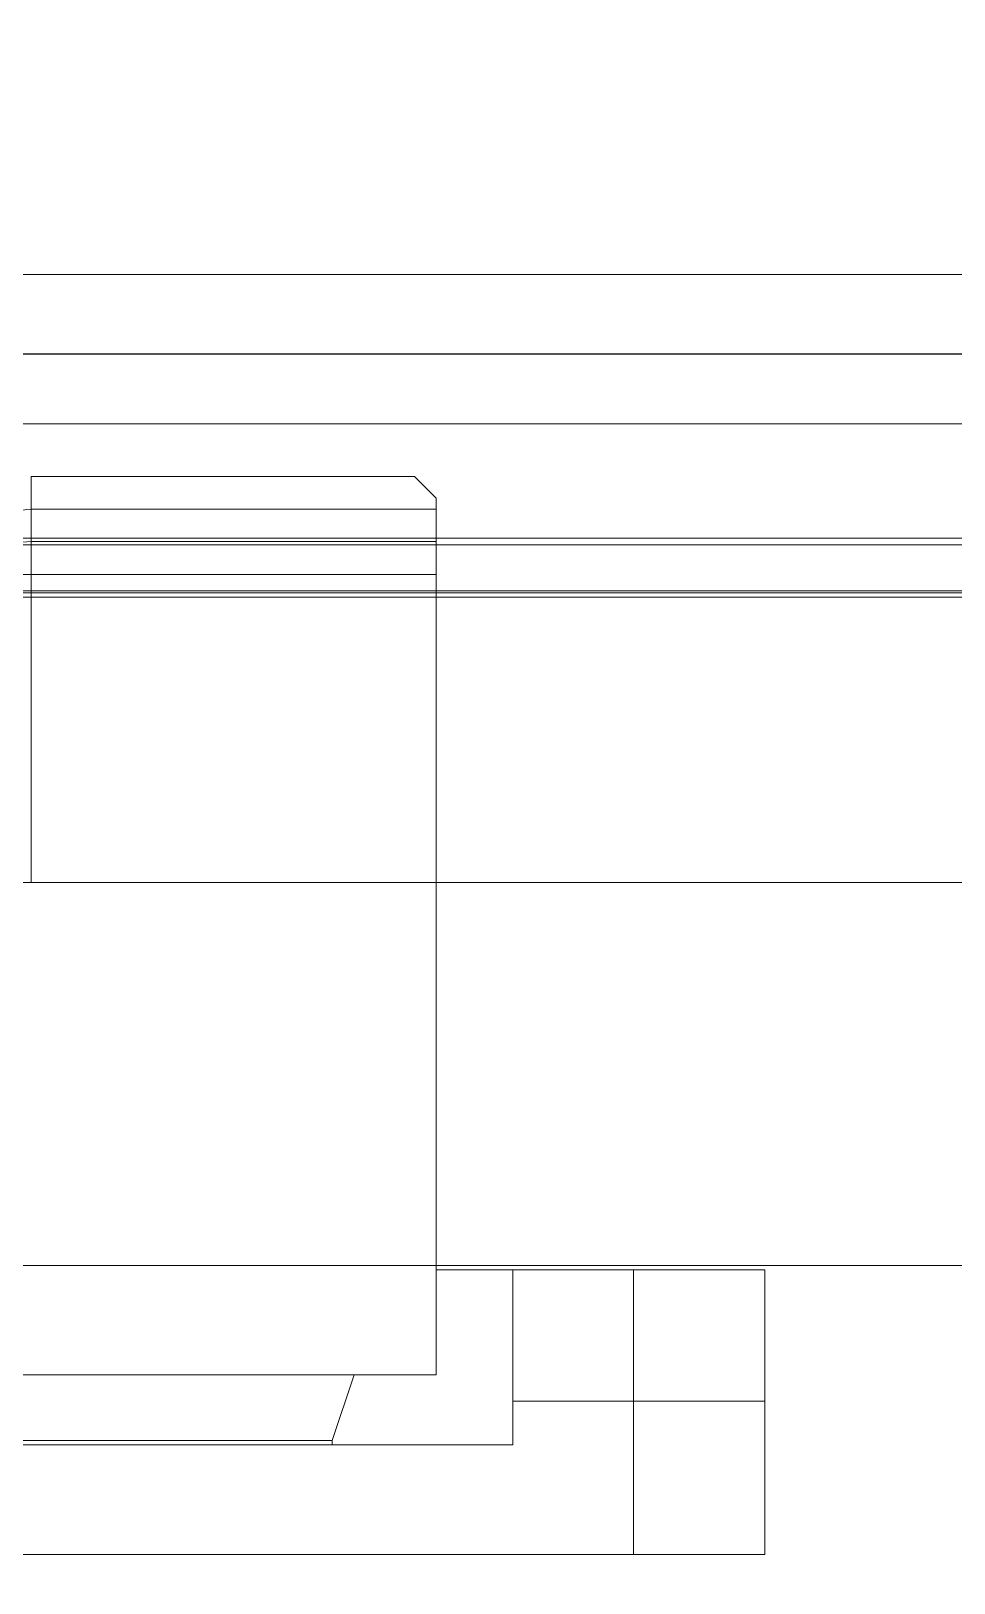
# Model space of a CAD drawing. Header units: inches. Extents: x 0.54 to 10.46, y 0.74 to 7.76.
# Drawn here: x 8.3321 to 8.6234, y 4.5692 to 5.0592 of the extents above; entities that cross this region are included whole.
import ezdxf

# ---------------------------------------------------------------- set-up
doc = ezdxf.new("R2010")
doc.units = ezdxf.units.IN
doc.header["$MEASUREMENT"] = 0
doc.layers.add('BG', color=7, linetype='Continuous')
doc.layers.add('MCG-INT-4FT', color=7, linetype='Continuous')

# ---------------------------------------------------------------- blocks, each defined once
blk = doc.blocks.new('block 3')
at = {"layer": 'BG', "true_color": 0xffffff}
h = blk.add_hatch(color=7, dxfattribs=at)
h.dxf.hatch_style = 2
edge = h.paths.add_edge_path()
edge.add_spline(control_points=[(10.29599, 0.90612), (10.29599, 0.90612), (0.87112, 0.90612), (0.87112, 0.90612), (0.87016, 0.90612), (0.86938, 0.90689), (0.86938, 0.90785), (0.86938, 0.90785), (0.86938, 7.59215), (0.86938, 7.59215), (0.86938, 7.59311), (0.87016, 7.59389), (0.87112, 7.59389), (0.87112, 7.59389), (10.29599, 7.59389), (10.29599, 7.59389), (10.29696, 7.59389), (10.29773, 7.59311), (10.29773, 7.59215), (10.29773, 7.59215), (10.29773, 0.90785), (10.29773, 0.90785), (10.29773, 0.90689), (10.29696, 0.90612), (10.29599, 0.90612)], knot_values=[0, 0, 0, 0, 1, 1, 1, 2, 2, 2, 3, 3, 3, 4, 4, 4, 5, 5, 5, 6, 6, 6, 7, 7, 7, 8, 8, 8, 8], degree=3, periodic=1)
h.paths.add_polyline_path([(0.87286, 0.90959), (10.29426, 0.90959), (10.29426, 7.59042), (0.87286, 7.59042)])
at = {"layer": 'BG', "lineweight": 0}
blk.add_open_spline([(10.29599, 0.90612), (10.29599, 0.90612), (0.87112, 0.90612), (0.87112, 0.90612), (0.87016, 0.90612), (0.86938, 0.90689), (0.86938, 0.90785), (0.86938, 0.90785), (0.86938, 7.59215), (0.86938, 7.59215), (0.86938, 7.59311), (0.87016, 7.59389), (0.87112, 7.59389), (0.87112, 7.59389), (10.29599, 7.59389), (10.29599, 7.59389), (10.29696, 7.59389), (10.29773, 7.59311), (10.29773, 7.59215), (10.29773, 7.59215), (10.29773, 0.90785), (10.29773, 0.90785), (10.29773, 0.90689), (10.29696, 0.90612), (10.29599, 0.90612)], degree=3, knots=[0, 0, 0, 0, 1, 1, 1, 2, 2, 2, 3, 3, 3, 4, 4, 4, 5, 5, 5, 6, 6, 6, 7, 7, 7, 8, 8, 8, 8], dxfattribs=at)
blk = doc.blocks.new('block 2')
at = {"layer": 'BG'}
blk.add_blockref('block 3', (0, 0), dxfattribs=at)
blk = doc.blocks.new('block 69')
at = {"layer": 'BG', "true_color": 0xffffff}
h = blk.add_hatch(color=7, dxfattribs=at)
h.dxf.hatch_style = 2
edge = h.paths.add_edge_path()
edge.add_spline(control_points=[(10.46309, 0.739), (10.46309, 0.739), (0.53691, 0.739), (0.53691, 0.739), (0.53595, 0.739), (0.53517, 0.73978), (0.53517, 0.74074), (0.53517, 0.74074), (0.53517, 7.75926), (0.53517, 7.75926), (0.53517, 7.76022), (0.53595, 7.761), (0.53691, 7.761), (0.53691, 7.761), (10.46309, 7.761), (10.46309, 7.761), (10.46406, 7.761), (10.46483, 7.76022), (10.46483, 7.75926), (10.46483, 7.75926), (10.46483, 0.74074), (10.46483, 0.74074), (10.46483, 0.73978), (10.46406, 0.739), (10.46309, 0.739)], knot_values=[0, 0, 0, 0, 1, 1, 1, 2, 2, 2, 3, 3, 3, 4, 4, 4, 5, 5, 5, 6, 6, 6, 7, 7, 7, 8, 8, 8, 8], degree=3, periodic=1)
h.paths.add_polyline_path([(0.53864, 0.74248), (10.46136, 0.74248), (10.46136, 7.75752), (0.53864, 7.75752)])
at = {"layer": 'BG', "lineweight": 0}
blk.add_open_spline([(10.46309, 0.739), (10.46309, 0.739), (0.53691, 0.739), (0.53691, 0.739), (0.53595, 0.739), (0.53517, 0.73978), (0.53517, 0.74074), (0.53517, 0.74074), (0.53517, 7.75926), (0.53517, 7.75926), (0.53517, 7.76022), (0.53595, 7.761), (0.53691, 7.761), (0.53691, 7.761), (10.46309, 7.761), (10.46309, 7.761), (10.46406, 7.761), (10.46483, 7.76022), (10.46483, 7.75926), (10.46483, 7.75926), (10.46483, 0.74074), (10.46483, 0.74074), (10.46483, 0.73978), (10.46406, 0.739), (10.46309, 0.739)], degree=3, knots=[0, 0, 0, 0, 1, 1, 1, 2, 2, 2, 3, 3, 3, 4, 4, 4, 5, 5, 5, 6, 6, 6, 7, 7, 7, 8, 8, 8, 8], dxfattribs=at)
blk = doc.blocks.new('block 68')
at = {"layer": 'BG'}
blk.add_blockref('block 69', (0, 0), dxfattribs=at)
blk = doc.blocks.new('block 940')
at = {"layer": 'MCG-INT-4FT', "color": 7, "lineweight": 5, "true_color": 0xffffff}
blk.add_lwpolyline([(8.84123, 4.98235), (1.02982, 4.98235)], dxfattribs=at)
blk = doc.blocks.new('block 965')
at = {"layer": 'MCG-INT-4FT', "color": 7, "lineweight": 5, "true_color": 0xffffff}
blk.add_lwpolyline([(2.25379, 4.66943), (8.84123, 4.66943)], dxfattribs=at)
blk = doc.blocks.new('block 968')
at = {"layer": 'MCG-INT-4FT', "color": 7, "lineweight": 5, "true_color": 0xffffff}
blk.add_lwpolyline([(8.84123, 4.95734), (1.02982, 4.95734)], dxfattribs=at)
blk = doc.blocks.new('block 1355')
at = {"layer": 'MCG-INT-4FT', "color": 7, "lineweight": 5, "true_color": 0xffffff}
blk.add_lwpolyline([(2.25379, 4.88181), (8.84123, 4.88181)], dxfattribs=at)
blk = doc.blocks.new('block 1358')
at = {"layer": 'MCG-INT-4FT', "color": 7, "lineweight": 5, "true_color": 0xffffff}
blk.add_lwpolyline([(8.84123, 4.89702), (2.25379, 4.89702)], dxfattribs=at)
blk = doc.blocks.new('block 1368')
at = {"layer": 'MCG-INT-4FT', "color": 8, "lineweight": 5, "true_color": 0x808080}
blk.add_lwpolyline([(2.25379, 4.79041), (8.84123, 4.79041)], dxfattribs=at)
blk = doc.blocks.new('block 1372')
at = {"layer": 'MCG-INT-4FT', "color": 8, "lineweight": 5, "true_color": 0x808080}
blk.add_lwpolyline([(2.25379, 4.88042), (8.84123, 4.88042)], dxfattribs=at)
blk = doc.blocks.new('block 1375')
at = {"layer": 'MCG-INT-4FT', "color": 8, "lineweight": 5, "true_color": 0x808080}
blk.add_lwpolyline([(8.84123, 4.93518), (1.02982, 4.93518)], dxfattribs=at)
blk = doc.blocks.new('block 1377')
at = {"layer": 'MCG-INT-4FT', "color": 8, "lineweight": 5, "true_color": 0x808080}
blk.add_lwpolyline([(8.84123, 4.95726), (1.02982, 4.95726)], dxfattribs=at)
blk = doc.blocks.new('block 1380')
at = {"layer": 'MCG-INT-4FT', "color": 8, "lineweight": 5, "true_color": 0x808080}
blk.add_lwpolyline([(2.25379, 4.89909), (8.84123, 4.89909)], dxfattribs=at)
blk = doc.blocks.new('block 1384')
at = {"layer": 'MCG-INT-4FT', "color": 8, "lineweight": 5, "true_color": 0x808080}
blk.add_lwpolyline([(2.25379, 4.8825), (8.84123, 4.8825)], dxfattribs=at)
blk = doc.blocks.new('block 2063')
at = {"layer": 'MCG-INT-4FT', "color": 7, "lineweight": 5, "true_color": 0xffffff}
blk.add_lwpolyline([(8.48421, 4.62657), (8.52223, 4.62657)], dxfattribs=at)
blk = doc.blocks.new('block 2064')
at = {"layer": 'MCG-INT-4FT', "color": 7, "lineweight": 5, "true_color": 0xffffff}
blk.add_lwpolyline([(8.48421, 4.66802), (8.48421, 4.62657)], dxfattribs=at)
blk = doc.blocks.new('block 2065')
at = {"layer": 'MCG-INT-4FT', "color": 7, "lineweight": 5, "true_color": 0xffffff}
blk.add_lwpolyline([(8.52223, 4.66802), (8.48421, 4.66802)], dxfattribs=at)
blk = doc.blocks.new('block 2066')
at = {"layer": 'MCG-INT-4FT', "color": 7, "lineweight": 5, "true_color": 0xffffff}
blk.add_lwpolyline([(8.52223, 4.66802), (8.52223, 4.62657)], dxfattribs=at)
blk = doc.blocks.new('block 2067')
at = {"layer": 'MCG-INT-4FT', "color": 7, "lineweight": 5, "true_color": 0xffffff}
blk.add_lwpolyline([(8.52223, 4.62657), (8.56371, 4.62657)], dxfattribs=at)
blk = doc.blocks.new('block 2068')
at = {"layer": 'MCG-INT-4FT', "color": 7, "lineweight": 5, "true_color": 0xffffff}
blk.add_lwpolyline([(8.56371, 4.66802), (8.52223, 4.66802)], dxfattribs=at)
blk = doc.blocks.new('block 2069')
at = {"layer": 'MCG-INT-4FT', "color": 7, "lineweight": 5, "true_color": 0xffffff}
blk.add_lwpolyline([(8.56371, 4.62657), (8.56371, 4.66802)], dxfattribs=at)
blk = doc.blocks.new('block 2139')
at = {"layer": 'MCG-INT-4FT', "color": 7, "lineweight": 5, "true_color": 0xffffff}
blk.add_lwpolyline([(8.46002, 4.79041), (8.33212, 4.79041)], dxfattribs=at)
blk = doc.blocks.new('block 2140')
at = {"layer": 'MCG-INT-4FT', "color": 7, "lineweight": 5, "true_color": 0xffffff}
blk.add_lwpolyline([(8.46002, 4.66805), (8.46002, 4.79041)], dxfattribs=at)
blk = doc.blocks.new('block 2151')
at = {"layer": 'MCG-INT-4FT', "color": 7, "lineweight": 5, "true_color": 0xffffff}
blk.add_lwpolyline([(8.46002, 4.88768), (8.33212, 4.88768)], dxfattribs=at)
blk = doc.blocks.new('block 2152')
at = {"layer": 'MCG-INT-4FT', "color": 7, "lineweight": 5, "true_color": 0xffffff}
blk.add_lwpolyline([(8.33212, 4.89805), (8.33212, 4.88768)], dxfattribs=at)
blk = doc.blocks.new('block 2153')
at = {"layer": 'MCG-INT-4FT', "color": 7, "lineweight": 5, "true_color": 0xffffff}
blk.add_lwpolyline([(8.46002, 4.89805), (8.33212, 4.89805)], dxfattribs=at)
blk = doc.blocks.new('block 2154')
at = {"layer": 'MCG-INT-4FT', "color": 7, "lineweight": 5, "true_color": 0xffffff}
blk.add_lwpolyline([(8.46002, 4.88768), (8.46002, 4.89805)], dxfattribs=at)
blk = doc.blocks.new('block 2155')
at = {"layer": 'MCG-INT-4FT', "color": 7, "lineweight": 5, "true_color": 0xffffff}
blk.add_lwpolyline([(8.33212, 4.88768), (8.33212, 4.79041)], dxfattribs=at)
blk = doc.blocks.new('block 2156')
at = {"layer": 'MCG-INT-4FT', "color": 7, "lineweight": 5, "true_color": 0xffffff}
blk.add_lwpolyline([(8.46002, 4.79041), (8.46002, 4.88768)], dxfattribs=at)
blk = doc.blocks.new('block 2158')
at = {"layer": 'MCG-INT-4FT', "color": 7, "lineweight": 5, "true_color": 0xffffff}
blk.add_lwpolyline([(8.32521, 4.8946), (8.32534, 4.89527), (8.32574, 4.89592), (8.32638, 4.89652), (8.32724, 4.89704), (8.32828, 4.89747), (8.32948, 4.89779), (8.33078, 4.89799), (8.33212, 4.89805)], dxfattribs=at)
blk = doc.blocks.new('block 2159')
at = {"layer": 'MCG-INT-4FT', "color": 7, "lineweight": 5, "true_color": 0xffffff}
blk.add_lwpolyline([(8.32521, 4.88768), (8.33212, 4.88768)], dxfattribs=at)
blk = doc.blocks.new('block 2186')
at = {"layer": 'MCG-INT-4FT', "color": 7, "lineweight": 5, "true_color": 0xffffff}
blk.add_lwpolyline([(8.33212, 4.90824), (8.33212, 4.89805)], dxfattribs=at)
blk = doc.blocks.new('block 2187')
at = {"layer": 'MCG-INT-4FT', "color": 7, "lineweight": 5, "true_color": 0xffffff}
blk.add_lwpolyline([(8.46002, 4.90824), (8.33212, 4.90824)], dxfattribs=at)
blk = doc.blocks.new('block 2188')
at = {"layer": 'MCG-INT-4FT', "color": 7, "lineweight": 5, "true_color": 0xffffff}
blk.add_lwpolyline([(8.46002, 4.89805), (8.46002, 4.90824)], dxfattribs=at)
blk = doc.blocks.new('block 2190')
at = {"layer": 'MCG-INT-4FT', "color": 7, "lineweight": 5, "true_color": 0xffffff}
blk.add_lwpolyline([(8.32521, 4.90478), (8.32534, 4.90546), (8.32574, 4.90611), (8.32638, 4.9067), (8.32724, 4.90723), (8.32828, 4.90766), (8.32948, 4.90798), (8.33078, 4.90817), (8.33212, 4.90824)], dxfattribs=at)
blk = doc.blocks.new('block 2218')
at = {"layer": 'MCG-INT-4FT', "color": 7, "lineweight": 5, "true_color": 0xffffff}
blk.add_lwpolyline([(8.4531, 4.91861), (8.45356, 4.91815), (8.45491, 4.9168), (8.4571, 4.91462), (8.46002, 4.9117)], dxfattribs=at)
blk = doc.blocks.new('block 2219')
at = {"layer": 'MCG-INT-4FT', "color": 7, "lineweight": 5, "true_color": 0xffffff}
blk.add_lwpolyline([(8.33212, 4.91861), (8.33212, 4.90824)], dxfattribs=at)
blk = doc.blocks.new('block 2220')
at = {"layer": 'MCG-INT-4FT', "color": 7, "lineweight": 5, "true_color": 0xffffff}
blk.add_lwpolyline([(8.4531, 4.91861), (8.33212, 4.91861)], dxfattribs=at)
blk = doc.blocks.new('block 2221')
at = {"layer": 'MCG-INT-4FT', "color": 7, "lineweight": 5, "true_color": 0xffffff}
blk.add_lwpolyline([(8.46002, 4.90824), (8.46002, 4.9117)], dxfattribs=at)
blk = doc.blocks.new('block 2317')
at = {"layer": 'MCG-INT-4FT', "color": 7, "lineweight": 5, "true_color": 0xffffff}
blk.add_lwpolyline([(8.56371, 4.57818), (8.56371, 4.62657)], dxfattribs=at)
blk = doc.blocks.new('block 2318')
at = {"layer": 'MCG-INT-4FT', "color": 7, "lineweight": 5, "true_color": 0xffffff}
blk.add_lwpolyline([(8.52223, 4.57818), (8.56371, 4.57818)], dxfattribs=at)
blk = doc.blocks.new('block 2319')
at = {"layer": 'MCG-INT-4FT', "color": 7, "lineweight": 5, "true_color": 0xffffff}
blk.add_lwpolyline([(8.52223, 4.62657), (8.52223, 4.57818)], dxfattribs=at)
blk = doc.blocks.new('block 2322')
at = {"layer": 'MCG-INT-4FT', "color": 7, "lineweight": 5, "true_color": 0xffffff}
blk.add_lwpolyline([(8.0003, 4.61274), (8.48421, 4.61274)], dxfattribs=at)
blk = doc.blocks.new('block 2323')
at = {"layer": 'MCG-INT-4FT', "color": 7, "lineweight": 5, "true_color": 0xffffff}
blk.add_lwpolyline([(7.96227, 4.57818), (8.52223, 4.57818)], dxfattribs=at)
blk = doc.blocks.new('block 2324')
at = {"layer": 'MCG-INT-4FT', "color": 7, "lineweight": 5, "true_color": 0xffffff}
blk.add_lwpolyline([(8.48421, 4.62657), (8.48421, 4.61274)], dxfattribs=at)
blk = doc.blocks.new('block 2327')
at = {"layer": 'MCG-INT-4FT', "color": 7, "lineweight": 5, "true_color": 0xffffff}
blk.add_lwpolyline([(8.42718, 4.61274), (8.42718, 4.61413)], dxfattribs=at)
blk = doc.blocks.new('block 2328')
at = {"layer": 'MCG-INT-4FT', "color": 7, "lineweight": 5, "true_color": 0xffffff}
blk.add_lwpolyline([(8.42718, 4.61413), (8.43409, 4.63487)], dxfattribs=at)
blk = doc.blocks.new('block 2329')
at = {"layer": 'MCG-INT-4FT', "color": 7, "lineweight": 5, "true_color": 0xffffff}
blk.add_lwpolyline([(8.46002, 4.63487), (8.43409, 4.63487)], dxfattribs=at)
blk = doc.blocks.new('block 2330')
at = {"layer": 'MCG-INT-4FT', "color": 7, "lineweight": 5, "true_color": 0xffffff}
blk.add_lwpolyline([(8.46002, 4.66805), (8.46002, 4.63487)], dxfattribs=at)
blk = doc.blocks.new('block 2331')
at = {"layer": 'MCG-INT-4FT', "color": 7, "lineweight": 5, "true_color": 0xffffff}
blk.add_lwpolyline([(8.53606, 4.66805), (8.46002, 4.66805)], dxfattribs=at)
blk = doc.blocks.new('block 2332')
at = {"layer": 'MCG-INT-4FT', "color": 7, "lineweight": 5, "true_color": 0xffffff}
blk.add_lwpolyline([(8.53606, 4.66805), (8.53606, 4.66802)], dxfattribs=at)
blk = doc.blocks.new('block 2340')
at = {"layer": 'MCG-INT-4FT', "color": 7, "lineweight": 5, "true_color": 0xffffff}
blk.add_lwpolyline([(8.42718, 4.61413), (8.05733, 4.61413)], dxfattribs=at)
blk = doc.blocks.new('block 2342')
at = {"layer": 'MCG-INT-4FT', "color": 7, "lineweight": 5, "true_color": 0xffffff}
blk.add_lwpolyline([(8.43409, 4.63487), (8.32176, 4.63487)], dxfattribs=at)

msp = doc.modelspace()

# ---------------------------------------------------------------- block references
at = {"layer": 'BG'}
for name in ['block 68', 'block 2']:
    msp.add_blockref(name, (0, 0), dxfattribs=at)
at = {"layer": 'MCG-INT-4FT'}
for name in ['block 940', 'block 968', 'block 1377', 'block 1375', 'block 2219', 'block 2220', 'block 2218', 'block 2221', 'block 2190', 'block 2186', 'block 2187', 'block 2188', 'block 1380', 'block 1358', 'block 2158', 'block 2152', 'block 2153', 'block 2154', 'block 2159', 'block 2151', 'block 2155', 'block 2156', 'block 1384', 'block 1355', 'block 1372', 'block 1368', 'block 2139', 'block 2140', 'block 965', 'block 2330', 'block 2331', 'block 2064', 'block 2065', 'block 2066', 'block 2068', 'block 2332', 'block 2069', 'block 2342', 'block 2328', 'block 2329', 'block 2063', 'block 2324', 'block 2067', 'block 2319', 'block 2317', 'block 2322', 'block 2340', 'block 2327', 'block 2323', 'block 2318']:
    msp.add_blockref(name, (0, 0), dxfattribs=at)

doc.saveas('drawing.dxf')
